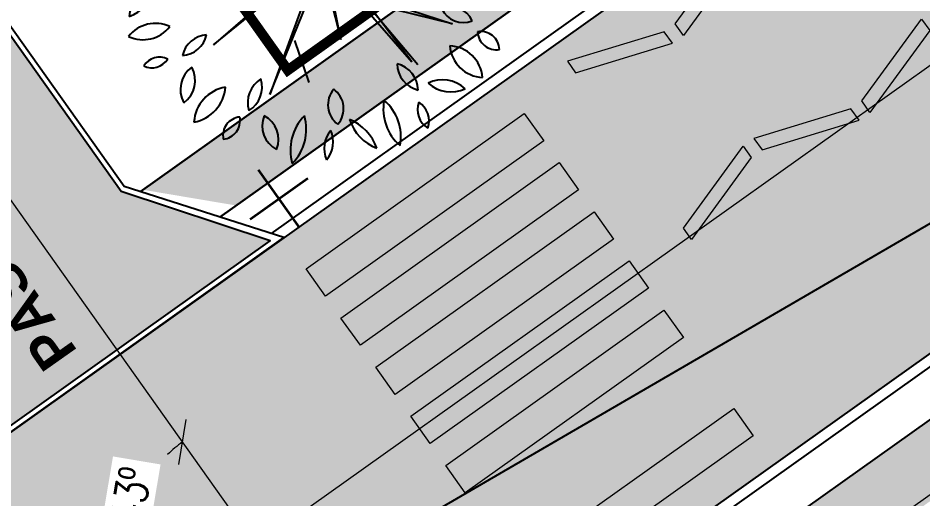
# Model space of a CAD drawing. Header units: metres. Extents: x 12 to 777, y -493 to 333.
# Drawn here: x 518.98 to 532.49, y -333.88 to -326.7 of the extents above; entities that cross this region are included whole.
import ezdxf

# ---------------------------------------------------------------- set-up
doc = ezdxf.new("R2010")
doc.units = ezdxf.units.M
doc.header["$LTSCALE"] = 5
doc.header["$MEASUREMENT"] = 0
doc.linetypes.add('HIDDEN', pattern=[0.375, 0.25, -0.125])
doc.layers.get('0').update_dxf_attribs({"color": 30})
for name, color, linetype, lineweight in [('A-ANNO-DIMS', 3, 'Continuous', 18), ('A-ANNO-TEXT', 3, 'Continuous', 18), ('A-ELEV-MBE1', 7, 'Continuous', 35), ('A-ELEV-OVHD', 3, 'HIDDEN', 18), ('G-ANNO-SYMB', 3, 'Continuous', 18), ('G-PLAN-OTLN', 7, 'Continuous', 35), ('U-ANNO-PATT', 8, 'Continuous', 18), ('U-CURB', 4, 'Continuous', 25)]:
    doc.layers.add(name, color=color, linetype=linetype, lineweight=lineweight)
for name, color, linetype in [('U-SDWK', 4, 'Continuous'), ('U-STRT', 4, 'Continuous'), ('U-VEGE', 70, 'Continuous')]:
    doc.layers.add(name, color=color, linetype=linetype)
doc.styles.add('E-ARIAL', font='arial.ttf')
doc.styles.add('E-ROMANS', font='romans.shx', dxfattribs={"width": 0.8})
doc.dimstyles.new('E-0200_TICK_18', dxfattribs={"dimscale": 0.001, "dimtxt": 360, "dimasz": 360, "dimexe": 180, "dimexo": 120, "dimgap": 180, "dimtad": 0, "dimzin": 0, "dimdsep": 46, "dimtxsty": 'E-ROMANS', "dimblk": 'OBLIQUE', "dimcen": 180, "dimclrd": 256, "dimclre": 256, "dimclrt": 256, "dimadec": 0, "dimazin": 0, "dimtfac": 1, "dimtmove": 1, "dimatfit": 3, "dimldrblk": 'OPEN90', "dimfxl": 1, "dimtfill": 1, "dimtolj": 1, "dimtzin": 0, "dimarcsym": 0})
doc.dimstyles.new('E-0200_TICK_24', dxfattribs={"dimscale": 0.001, "dimtxt": 480, "dimasz": 480, "dimexe": 240, "dimexo": 120, "dimgap": 240, "dimtad": 0, "dimzin": 0, "dimdsep": 46, "dimtxsty": 'E-ROMANS', "dimblk": 'OBLIQUE', "dimcen": 240, "dimclrd": 256, "dimclre": 256, "dimclrt": 256, "dimadec": 0, "dimazin": 0, "dimtfac": 1, "dimtmove": 1, "dimatfit": 3, "dimldrblk": 'OPEN90', "dimfxl": 1, "dimtfill": 1, "dimtolj": 1, "dimtzin": 0, "dimlwd": -1, "dimarcsym": 0})
pattern_1 = [(72.91278118751642, (-378.0921099398086, 531.776018439879), (-0.2966370905346691, 0.3895994910252402), [0, -0.3860799999999996, 0, -0.4317999999999995, 0, -0.4127499999999997]), (42.91278118751639, (-378.0921099398086, 531.776018439879), (-0.04901279192536906, 0.8446935261476074), [0, -0.2082799999999997, 0, -0.3479799999999995, 0, -0.1333499999999998]), (2.912781187516296, (-378.3467317877346, 531.5949826120477), (0.643824841842384, 0.4595221086157097), [0, -0.1270000000000001, 0, -0.4572000000000001, 0, -0.5969000000000003]), (352.912781187516, (-378.3467317877346, 531.5949826120477), (0.4931181113267538, 0.6241397820693166), [0, -0.06349999999999996, 0, -0.2997199999999998, 0, -0.3428999999999998])]

# ---------------------------------------------------------------- blocks, each defined once
blk = doc.blocks.new('arbolito')
at = {"linetype": 'ByBlock'}
for p, q in [((-435.9256248399624, -26.33085807105326), (-435.8531895023268, -27.23632842426991)), ((-436.2485660509074, -26.41235058729367), (-435.8531895023268, -26.87112223864282)), ((-435.8894072783834, -26.89828626773783), (-436.2485660509074, -26.41235058729367)), ((-435.8260263311428, -27.17294554672996), (-435.9075160591728, -26.36707691949835)), ((-435.9075160591728, -26.36707691949835), (-435.8894072783834, -26.89828626773783)), ((-435.3912015434553, -26.89526792312849), (-435.3127299455566, -26.63268159361816)), ((-436.6318698644838, -26.65380936244989), (-435.8622438927216, -27.2785837474559)), ((-435.8531895023268, -27.23632842426991), (-436.6318698644838, -26.65380936244989)), ((-435.6298470146794, -26.73530166421254), (-435.8260263311428, -27.17294554672996)), ((-435.8079173358753, -27.21821900004736), (-435.0745091401698, -26.7111557652491)), ((-435.0745091401698, -26.7111557652491), (-435.7988629454806, -27.17294554672996)), ((-435.7988629454806, -27.17294554672996), (-435.6298470146794, -26.73530166421254)), ((-435.8531895023268, -26.87112223864282), (-436.1459491974783, -26.75341108843508)), ((-436.2936256699624, -26.92243216670112), (-436.5411131986626, -26.90734087261014)), ((-434.968874371087, -27.1638909418575), (-435.8079173358753, -27.21821900004736)), ((-435.7264276078453, -27.23632842426991), (-434.968874371087, -27.1638909418575)), ((-435.3368749866094, -27.19709144569325), (-435.0350609010633, -27.48382367416718)), ((-436.200063206928, -27.38120381805042), (-436.5411131986626, -27.23632842426991)), ((-435.7535907790294, -27.24538324362014), (-435.5664660674385, -27.75244669289603)), ((-435.4668675586188, -28.08445237468736), (-435.7535907790294, -27.24538324362014)), ((-435.6117382338897, -27.69208194548764), (-435.7264276078453, -27.23632842426991)), ((-436.7556136288338, -27.52909734196235), (-435.8531895023268, -27.2785837474559)), ((-435.8622438927216, -27.2785837474559), (-436.7556136288338, -27.52909734196235)), ((-435.8531895023268, -27.2785837474559), (-436.1036951611584, -27.5985166942432)), ((-436.0433323440493, -27.58946187489312), (-435.8350807215375, -27.28763856680598)), ((-435.9859876570715, -27.53815194683481), (-435.7626453839018, -27.28763856680598)), ((-435.8350807215375, -27.28763856680598), (-435.9859876570715, -27.53815194683481)), ((-435.7626453839018, -27.28763856680598), (-435.4668675586188, -28.08445237468736)), ((-436.1821667590571, -28.06634295046481), (-436.0433323440493, -27.58946187489312)), ((-436.1036951611584, -27.5985166942432), (-436.5775433076376, -27.79772014621358)), ((-436.5775433076376, -27.79772014621358), (-436.085586380369, -27.61662611846575)), ((-436.085586380369, -27.61662611846575), (-436.1821667590571, -28.06634295046481)), ((-435.1650534730726, -27.95165014486641), (-435.6117382338897, -27.69208194548764)), ((-435.5664660674385, -27.75244669289603), (-435.1650534730726, -27.95165014486641))]:
    blk.add_line(p, q, dxfattribs=at)
for centre, radius, start, end in [((-435.6722571907613, -26.08697998749135), 0.1349596609603893, 125.4093319999993, 202.710088), ((-435.8749508382712, -26.02908709552399), 0.1349596609603893, 305.4093319999993, 22.71008800000021), ((-435.3451767747703, -26.19987118044727), 0.292826612192459, 133.8116859999987, 194.3077339999999), ((-435.8316415716895, -26.06092823972551), 0.292826612192459, 313.8116859999988, 14.30773399999991), ((-436.0225760505862, -26.14401046464503), 0.2148588224005732, 149.4737230000007, 231.7585850000008), ((-436.3406471164986, -26.20362861519546), 0.2148588224005732, 329.4737230000008, 51.75858500000084), ((-435.8748388809142, -25.99583833420664), 0.2103269086939058, 192.3059549999997, 259.6848970000005), ((-436.1179946035975, -26.24759332561479), 0.2103269086939058, 12.30595499999967, 79.68489700000055), ((-435.138442796432, -26.14179705482713), 0.294305435903177, 163.464229, 212.7905639999999), ((-435.6679858674548, -26.2174206034068), 0.294305435903177, 343.4642289999998, 32.79056399999993), ((-436.295698382412, -26.17946384219486), 0.116083264498605, 146.8150689999995, 244.0193430000019), ((-436.4437019333819, -26.22027873317761), 0.116083264498605, 326.8150689999995, 64.01934299999888), ((-435.2948774656132, -26.14502494414498), 0.172948379349047, 284.1003569999994, 348.4650159999998), ((-435.0832881412036, -26.34734625837532), 0.172948379349047, 104.1003569999995, 168.4650159999997), ((-435.6964249664496, -26.29947290643246), 0.1708452110666248, 145.5247850000008, 220.832733999999), ((-435.966530026055, -26.31447369093601), 0.1708452110666248, 325.5247850000008, 40.83273399999911), ((-434.8860132726716, -26.58212019271714), 0.3031906033961306, 100.3005049999991, 160.4476490000004), ((-435.2259344682943, -26.18234792376668), 0.3031906033961306, 280.3005049999991, 340.4476490000004), ((-436.5686364778974, -26.47556938939659), 0.149817817796314, 25.45365099999949, 116.685196999999), ((-436.5006423299033, -26.27732014869365), 0.149817817796314, 205.4536509999995, 296.6851969999989), ((-436.21747279043, -26.38690988648226), 0.1433800552871172, 168.8066019999999, 257.6390979999998), ((-436.388818592438, -26.49913319589435), 0.1433800552871172, 348.806602, 77.63909799999975), ((-435.2751912013732, -26.46179262910152), 0.1475565794522821, 103.8913859999985, 198.903947), ((-435.4502146524266, -26.36635756130758), 0.1475565794522821, 283.8913859999985, 18.90394700000014), ((-436.5415095534438, -26.38741476697759), 0.2105081423466335, 183.3189289999999, 263.190365), ((-436.7766247217992, -26.60862491737598), 0.2105081423466335, 3.318928999999943, 83.19036499999999), ((-434.8225199391182, -26.55008430276813), 0.1648469133555805, 122.5817349999985, 207.1799879999993), ((-435.0579340893811, -26.4864805132016), 0.1648469133555805, 302.5817349999986, 27.17998799999933), ((-436.7822097209909, -26.58866583750713), 0.09490016042133533, 163.4933460000004, 274.469734000001), ((-436.8658030462589, -26.65631360402293), 0.09490016042133533, 343.4933460000004, 94.46973400000093), ((-434.7372328834886, -26.75373859587614), 0.1148077656432548, 59.98145399999922, 155.6675899999999), ((-434.7844061802329, -26.60702662958894), 0.1148077656432548, 239.9814539999992, 335.6675899999998), ((-436.7107483265709, -26.90196949320325), 0.1625153263274129, 22.57230599999971, 98.33354299999887), ((-436.5842365130822, -26.6787889362159), 0.1625153263274129, 202.5723059999997, 278.3335429999989), ((-434.9231168416106, -26.87676493233468), 0.1707405459512034, 86.02821900000092, 161.3697620000003), ((-435.0730841503608, -26.65188978707487), 0.1707405459512034, 266.0282190000009, 341.3697620000005), ((-436.838815103352, -27.02096000286477), 0.2180455320008413, 69.72013799999901, 135.648909999999), ((-436.9191569467558, -26.66400563209566), 0.2180455320008413, 249.720137999999, 315.648909999999), ((-434.693906458691, -27.05921531702903), 0.2364558684302267, 64.73526300000132, 140.5781150000001), ((-434.7756466966696, -26.69522200277013), 0.2364558684302267, 244.7352630000013, 320.5781150000001), ((-436.9744771787654, -27.18279243220963), 0.2058153703683144, 30.94823599999982, 110.5783939999991), ((-436.8703051475662, -26.88426650421367), 0.2058153703683144, 210.948236, 290.5783939999991), ((-434.6095999950853, -27.1481946061874), 0.1696649403080924, 90.25287399999978, 173.5220829999999), ((-434.7789303501883, -26.95938967632968), 0.1696649403080924, 270.2528739999997, 353.5220829999999), ((-436.9596224535726, -27.07378350002053), 0.1621500708119158, 224.2576500000005, 288.5926610000009), ((-437.0240560573432, -27.34063300268516), 0.1621500708119158, 44.25765000000038, 108.5926610000009), ((-434.8589005037458, -27.36494211917486), 0.167352656272523, 58.87476400000145, 131.2135239999996), ((-436.7730324348766, -27.11713930826238), 0.1799622289484524, 240.5094849999996, 309.2919899999997), ((-436.7476588655839, -27.41306319285594), 0.1799622289484524, 60.50948499999957, 129.2919899999997), ((-434.8826573401693, -27.09578891158252), 0.167352656272523, 238.8747640000015, 311.2135239999996), ((-434.5843057825398, -27.20211644362207), 0.1149169347902824, 208.1981360000003, 292.1917870000012), ((-434.642179157037, -27.36282179267673), 0.1149169347902824, 28.19813600000028, 112.1917870000012), ((-436.7936308727559, -27.58244008961893), 0.2376631633783966, 100.8761589999994, 165.4479129999995), ((-437.0685134230292, -27.28933079582387), 0.2376631633783966, 280.8761589999995, 345.4479129999995), ((-434.6300843308305, -27.3105728812674), 0.2094261023726563, 209.1951969999998, 286.7189010000006), ((-434.7526585483067, -27.61330149970738), 0.2094261023726563, 29.19519699999978, 106.7189010000006), ((-436.8592003504021, -27.75141677100218), 0.1873634252659951, 54.97446299999952, 151.3792250000008), ((-436.9161338836373, -27.5082365978614), 0.1873634252659951, 234.9744629999996, 331.3792250000005), ((-434.7069861664756, -27.79323027013531), 0.1938209197231811, 71.37116600000054, 141.7535399999999), ((-434.7972909277924, -27.4895802555153), 0.1938209197231811, 251.3711660000005, 321.7535399999999), ((-436.703218443636, -27.62258666810247), 0.1608520517985343, 267.1724339999999, 337.2364689999991), ((-436.5628299232461, -27.84548132632159), 0.1608520517985343, 87.17243399999992, 157.2364689999992), ((-434.933819922051, -27.58755237996983), 0.1658247171695273, 208.8071649999994, 283.9198799999997), ((-435.0392316343305, -27.8284121189224), 0.1658247171695273, 28.80716499999956, 103.9198799999997), ((-436.8274612975837, -27.93171916157567), 0.1501843601779843, 71.8192460000002, 140.0817599999999), ((-436.8957868136171, -27.69265996287704), 0.1501843601779843, 251.8192460000002, 320.0817599999999), ((-434.7447481819399, -27.81360114717958), 0.1086779931048471, 179.2557220000001, 267.6286589999994), ((-434.8579136918686, -27.92077436477247), 0.1086779931048471, 359.255722, 87.62865899999937), ((-436.5750765996613, -28.01770948956914), 0.1672600019080516, 113.4752919999998, 203.4559599999996), ((-436.7951437984203, -27.93087004437907), 0.1672600019080516, 293.4752919999998, 23.45595999999943), ((-434.7911322007649, -27.85325120979782), 0.2491051194798301, 186.5486860000001, 256.891131999999), ((-435.0951095083485, -28.12427466289519), 0.2491051194798301, 6.54868600000008, 76.89113199999906), ((-436.1133170595356, -28.14124542503216), 0.2057124210744573, 122.8873140000007, 186.7253340000001), ((-436.4293136971768, -27.99259136321188), 0.2057124210744573, 302.8873140000007, 6.725334000000153), ((-435.230190134729, -27.99096841048969), 0.1507999111641715, 173.6499810000001, 254.6514449999997), ((-435.4199801606422, -28.11971122096731), 0.1507999111641715, 353.6499810000001, 74.65144499999973), ((-436.6771566154183, -27.98309943831822), 0.2286439473257332, 271.6327639999984, 352.0267890000003), ((-436.4442081007432, -28.24336597707365), 0.2286439473257332, 91.63276400000161, 172.0267890000003), ((-435.6643189422943, -28.17382651728331), 0.1616153779169456, 148.7876610000006, 221.597711000001), ((-435.9234007062597, -28.19737144974377), 0.1616153779169456, 328.7876610000006, 41.59771100000084), ((-435.0329693145761, -27.960386250361), 0.2074396099566055, 218.6962140000003, 286.2415450000002), ((-435.1368518008866, -28.28923653629553), 0.2074396099566055, 38.69621400000013, 106.2415450000002), ((-436.394287130241, -28.29702572276431), 0.1056437771461049, 76.54190600000159, 193.4774260000002), ((-436.4724346523419, -28.21890436694245), 0.1056437771461049, 256.5419059999984, 13.47742600000016), ((-436.0541366579617, -28.26968281927124), 0.1952827996959518, 159.1169869999996, 230.3606239999987), ((-436.3611726319613, -28.35045447597695), 0.1952827996959518, 339.1169869999994, 50.36062399999872), ((-435.1657458070738, -28.26375444128906), 0.3174379277551699, 165.2071100000001, 218.321749), ((-435.7217056669003, -28.37954022522393), 0.3174379277551699, 345.2071100000002, 38.3217490000002), ((-435.1432878475744, -28.26027990262137), 0.1380005257276931, 156.7754189999993, 231.2879720000001), ((-435.3564119743732, -28.31354307905289), 0.1380005257276931, 336.7754189999995, 51.28797200000006), ((-435.8522526637528, -28.41483681957821), 0.233063903675331, 122.1169889999999, 201.7275269999997), ((-436.1926667291199, -28.30371871373126), 0.233063903675331, 302.1169889999999, 21.72752699999971), ((-435.7227829883648, -28.46583446811186), 0.1814539213209025, 5.319559999999982, 80.4189679999991), ((-435.5119089470696, -28.27008882554896), 0.1814539213209025, 185.31956, 260.4189679999991), ((-435.7457014314768, -28.4479481006927), 0.1341497931820468, 129.7475049999988, 206.0709010000002), ((-435.9519777144129, -28.403760976903), 0.1341497931820468, 309.7475049999988, 26.07090100000008)]:
    blk.add_arc(centre, radius, start, end, dxfattribs=at)
blk = doc.blocks.new('_Oblique')
at = {"color": 0, "linetype": 'ByBlock', "lineweight": -2}
blk.add_line((-0.5, -0.5), (0.5, 0.5), dxfattribs=at)
blk = doc.blocks.new('*D403')
at = {"layer": 'A-ANNO-DIMS', "lineweight": -2, "transparency": 16777216}
for p, q in [((586.815509077474, -295.8642949031907), (586.3914188657393, -295.2678238361514)), ((525.3863475026282, -339.5348569462651), (524.9648537854023, -338.9420377764104))]:
    blk.add_line(p, q, dxfattribs=at)
at = {"layer": 'A-ANNO-DIMS', "transparency": 16777216}
for p, q in [((586.5304899837204, -295.4634234888696), (558.8837586335499, -315.1202162487618)), ((525.1039249033834, -339.1376374291286), (557.2407215507166, -316.2884136398025))]:
    blk.add_line(p, q, dxfattribs=at)
at = {"layer": 'A-ANNO-DIMS', "transparency": 16777216, "xscale": 0.48, "yscale": 0.48, "zscale": 0.48}
for p, rotation in [((586.5304899837204, -295.4634234888696), 35.41278118758976), ((525.1039249033834, -339.1376374291286), 215.4127811875897)]:
    blk.add_blockref('_Oblique', p, dxfattribs=dict(at, rotation=rotation))
at = {"layer": 'A-ANNO-DIMS', "transparency": 16777216, "insert": (557.9657280376009, -315.5685734285476), "char_height": 0.48, "attachment_point": 5, "rotation": 35.41278118758975, "style": 'E-ROMANS', "bg_fill": 3, "box_fill_scale": 1.25, "bg_fill_color": 256, "bg_fill_true_color": 13158600, "bg_fill_transparency": 0}
blk.add_mtext('\\A1;75.37', dxfattribs=at)
blk = doc.blocks.new('_Open90')
at = {"color": 0, "linetype": 'ByBlock', "lineweight": -2}
for p, q in [((-0.5, 0.5), (0, 0)), ((0, 0), (-1, 0)), ((0, 0), (-0.5, -0.5))]:
    blk.add_line(p, q, dxfattribs=at)
blk = doc.blocks.new('*D405')
at = {"layer": 'A-ANNO-DIMS', "lineweight": -2, "transparency": 16777216}
for p, q in [((597.5214127387201, -298.0613402893811), (594.8288725725799, -293.4241474528101)), ((500.6570545008153, -348.3122252221356), (594.9192563778561, -293.5798098045325)), ((547.7881554393357, -320.9460175133341), (551.4721583607718, -326.784983370178)), ((551.4721583607718, -326.784983370178), (551.783483064217, -326.6042157596256)), ((503.2592108616792, -352.793755706984), (500.5666706955392, -348.1565628704132))]:
    blk.add_line(p, q, dxfattribs=at)
at = {"layer": 'A-ANNO-DIMS', "lineweight": -2, "transparency": 16777216, "xscale": 0.36, "yscale": 0.36, "zscale": 0.36}
for p, rotation in [((594.9192563778561, -293.5798098045325), 30.14116917634906), ((500.6570545008153, -348.3122252221356), 210.1411691763491)]:
    blk.add_blockref('_Oblique', p, dxfattribs=dict(at, rotation=rotation))
at = {"layer": 'A-ANNO-DIMS', "transparency": 16777216, "insert": (552.5380748454244, -326.1660695035724), "char_height": 0.36, "attachment_point": 5, "rotation": 30.14116917634906, "style": 'E-ROMANS', "bg_fill": 3, "box_fill_scale": 1.25, "bg_fill_color": 256, "bg_fill_true_color": 13158600, "bg_fill_transparency": 0}
blk.add_mtext('\\A1;109.00', dxfattribs=at)
blk = doc.blocks.new('*D582')
at = {"layer": 'A-ANNO-DIMS', "transparency": 16777216}
for start, end in [(125.4130851480625, 134.1998828749826), (206.625295143235, 215.4120928701554)]:
    blk.add_arc((522.5308507685459, -334.5686742929337), 1.891915041568455, start, end, dxfattribs=at)
at = {"layer": 'A-ANNO-DIMS', "transparency": 16777216, "xscale": 0.48, "yscale": 0.48, "zscale": 0.48}
for p, rotation in [((521.4345478387511, -333.0267720876573), 35.41308514806245), ((520.9889295771602, -335.6649505191052), 305.4120928701553)]:
    blk.add_blockref('_Oblique', p, dxfattribs=dict(at, rotation=rotation))
at = {"layer": 'A-ANNO-DIMS', "transparency": 16777216, "insert": (520.6653607558591, -334.2535718697771), "char_height": 0.48, "attachment_point": 5, "rotation": 80.41258900910886, "style": 'E-ROMANS', "bg_fill": 3, "box_fill_scale": 1.25, "bg_fill_color": 256, "bg_fill_true_color": 13158600, "bg_fill_transparency": 0}
blk.add_mtext('\\A1;88,43º', dxfattribs=at)

msp = doc.modelspace()

# ---------------------------------------------------------------- hatches: boundary and pattern name
at = {"layer": 'U-ANNO-PATT'}
h = msp.add_hatch(dxfattribs=at)
h.set_pattern_fill('DOTS', color=256, scale=0.09999999999996861, angle=-2.529813193636081e-11, style=0)
h.set_pattern_definition([(35.41278118749173, (-325.9994211973925, -231.7851966346536), (-0.02729923977043469, 0.1753758952448612), [0, -0.1587499999999502])])
h.paths.add_polyline_path([(586.2695824105175, -294.5292781877664), (520.9155589555803, -340.9959103116205), (519.0932569915069, -338.4328933711074), (517.699518945782, -338.1974875388225), (520.6780420338395, -342.3866972762348), (586.7744900316982, -295.394596078533, -0.208211984539564), (596.1763601524043, -293.6746540917057, -0.02961337402877948), (606.0063566444177, -297.7542061418773, 0.05572663894629748), (614.1979056469484, -300.5741422529682, 0.1267839899660276), (625.9592744162757, -299.6935987224482), (633.7024834955229, -296.2589160860953), (633.2970099237347, -295.3448093184903), (625.5956623256096, -298.7609233096121, -0.1260423140395917), (614.3954034898018, -299.5935980942529, -0.05555327945694707), (606.4392458864528, -296.8527458602657, 0.02974137598876806), (596.4557707521343, -292.7131219791161, 0.2080078813848935)])
h = msp.add_hatch(dxfattribs=at)
h.set_pattern_fill('GRASS', color=256, scale=0.04999999999998431, angle=-2.529813193636081e-11, style=0)
h.set_pattern_definition([(125.4127811875207, (-2.273736754432321e-13, 0), (-1.252261328571556, 0.2115168225323969), [0.2381249999999999, -1.557924999999999]), (80.41278118751636, (-2.273736754432321e-13, 0), (-1.252262182131111, 0.2115169667053435), [0.2381249999999998, -1.031874999999999]), (170.4127811875163, (-2.273736754432321e-13, 0), (-0.211516966705343, -1.252262182131108), [0.2381249999999999, -1.031875])])
edge = h.paths.add_edge_path()
edge.add_line((633.5516916779031, -296.0120441713771), (633.7633730275049, -296.4564073465326))
edge.add_line((633.7633730275049, -296.4564073465326), (605.3935095200793, -309.9003669759991))
edge.add_line((605.3935095200793, -309.9003669759991), (597.7394065707608, -297.9057058868461))
edge.add_line((597.7394065707608, -297.9057058868461), (503.4772046937208, -352.6381213044483))
edge.add_line((503.4772046937208, -352.6381213044483), (505.5140312638055, -350.9597459066636))
edge.add_line((505.5140312638055, -350.9597459066636), (525.6136210234768, -339.3732474689405))
edge.add_line((525.6136210234768, -339.3732474689405), (587.0510054297197, -295.6905899633934))
edge.add_arc((593.3961153534698, -305.3671216978406), 11.57133036224591, 76.9515798805158, 123.25371736710471, ccw=False)
edge.add_arc((566.6404201794777, -378.6183045845617), 89.48046495245678, 64.06734252081333, 70.83995492416079, ccw=False)
edge.add_arc((622.6437466719385, -262.5797488624949), 39.36692172332941, 244.6219574045576, 257.3956515200334)
edge.add_arc((618.0085905649671, -283.0652693096088), 18.36370379928116, 257.5614972410871, 292.3617225475165)
edge.add_line((624.9951100110757, -300.0480300762474), (633.5516916779031, -296.0120441713771))
h = msp.add_hatch(dxfattribs=at)
h.set_pattern_fill('DOTS', color=256, scale=0.09999999999996861, angle=-2.529813193636081e-11, style=0)
h.set_pattern_definition([(35.41278118751642, (201.8220527529095, 533.2484250524608), (-0.02729923977051889, 0.1753758952449044), [0, -0.15875])])
h.paths.add_polyline_path([(549.4518092546348, -308.9236082083512), (520.8435984166476, -329.2640149076674), (522.2385507459953, -329.499210290091), (549.2164619287562, -310.3180019211031)])
h = msp.add_hatch(dxfattribs=at)
h.set_pattern_fill('AR-SAND', color=256, scale=0.2000462679317636, angle=-2.529813193636081e-11, style=0)
h.set_pattern_definition([(72.91282362751573, (300.0452381788889, -130.1333571036739), (-0.2336267741007851, 0.3068420480814513), [0, -0.3040703272563987, 0, -0.3400786554841303, 0, -0.3250751853892419]), (42.91282362751674, (300.0452381788889, -130.1333571036739), (-0.03860217035600177, 0.6652668511392239), [0, -0.1640379397041038, 0, -0.2740633870666128, 0, -0.1050242906642129]), (2.91282362751455, (299.8447022592588, -130.2759381251262), (0.5070653890008966, 0.3619124968307743), [0, -0.1000231339659132, 0, -0.3600832822772875, 0, -0.4701087296397919]), (352.9128236275134, (299.8447022592588, -130.2759381251262), (0.3883711257074098, 0.4915626654036306), [0, -0.05001156698295665, 0, -0.2360545961595554, 0, -0.270062461707966])])
h.paths.add_polyline_path([(518.1682972163937, -333.276681042551), (522.7434066046496, -330.0239000951724), (520.5188433719079, -329.2903888446758), (512.5187703677782, -318.0385090579157), (514.1057008158484, -315.0972191363426), (510.8186956627064, -310.4742009791162), (506.0628986016136, -313.8555879870569), (518.2060116639984, -330.934782894768)])
h = msp.add_hatch(dxfattribs=at)
h.set_pattern_fill('AR-SAND', color=256, scale=0.00999999999999686, angle=-2.529813193636081e-11, style=0)
h.set_pattern_definition(pattern_1)
h.paths.add_polyline_path([(535.0831211193724, -321.3496794885523), (517.7973302473058, -333.6395038371434), (521.836950536461, -339.3211172242031, 0.01320512639014095), (522.7136485682361, -338.732038469444), (539.1390321646309, -327.0542053701884)])
h = msp.add_hatch(dxfattribs=at)
h.set_pattern_fill('AR-SAND', color=256, scale=0.00999999999999686, angle=-2.529813193636081e-11, style=0)
h.set_pattern_definition(pattern_1)
edge = h.paths.add_edge_path()
edge.add_line((503.1389623381444, -348.3543129900819), (517.4765208584662, -338.1598226056572))
edge.add_line((517.4765208584662, -338.1598226056572), (520.1943100476303, -338.6188639786125))
edge.add_line((520.1943100476303, -338.6188639786125), (521.0362600284836, -339.8031034965383))
edge.add_arc((511.1247808723937, -322.4317886085049), 20.00000000002029, 299.7076048869767, 302.3851866590195)
edge.add_line((521.8369505364611, -339.3211172242032), (517.7973302473058, -333.6395038371434))
edge.add_line((517.7973302473058, -333.6395038371434), (494.6001060250537, -350.1322297515285))
edge.add_line((494.6001060250537, -350.1322297515285), (496.6267912609301, -352.9827060694196))
edge.add_line((496.6267912609301, -352.9827060694196), (502.9158959510421, -348.5106546494139))
edge.add_arc((514.5060260375095, -364.8100069242396), 20.00000000000241, 124.63546799021441, 125.41584026471281, ccw=False)

# ---------------------------------------------------------------- linework, layer by layer
at = {"layer": 'A-ELEV-OVHD', "color": 4, "ltscale": 100, "flags": 128}
msp.add_lwpolyline([(585.2864620294852, -289.9506451299749), (585.2864620294852, -289.9506451299749), (585.2864620294852, -289.9506451299749), (519.0661106411395, -337.0320376948756, -0.01126646730449386), (519.0661106411395, -337.0320376948756, -0.01126646730449386)], format="xyb", dxfattribs=at)
at = {"layer": 'A-ELEV-OVHD', "color": 4, "ltscale": 100}
msp.add_lwpolyline([(522.5308523914262, -334.568676575444), (508.0411901426894, -314.1895992530663), (510.4843815449278, -312.4524694265865), (512.4378704661681, -315.1999597200529), (511.6444067456207, -316.6706018942073)], dxfattribs=at)
at = {"layer": 'G-PLAN-OTLN', "ltscale": 8, "const_width": 0.1499999999999529, "flags": 128}
msp.add_lwpolyline([(460.9587927636805, -371.598734988705), (462.4976475341384, -370.5027480673152), (486.7442717106592, -353.2634260981436), (474.5740009950746, -336.1462794179365), (479.4602373256287, -332.6721712599478), (491.630507915301, -349.7893177630617), (491.6305391109413, -349.7892955829971), (491.6305391109413, -349.7892955829971), (491.6305391109413, -349.7892955829971), (491.6305391109413, -349.7892955829971), (518.1217158084517, -330.9541007922758), (505.9511560735684, -313.8365476144768), (510.8373924041234, -310.3624394564899), (523.0079521390073, -327.4799926342871), (523.0079825768237, -327.4799709930353), (523.0079825768237, -327.4799709930353), (523.0079825768237, -327.4799709930353), (523.0079825768237, -327.4799709930353), (523.0079825768237, -327.4799709930353), (549.499239216361, -308.6447193636286), (549.4949744249309, -308.6387190451865), (537.3285997661487, -291.5272228523195), (542.2148360967024, -288.0531146943317), (554.3854262746047, -305.1706462381949)], dxfattribs=at)
at = {"layer": 'U-CURB'}
msp.add_lwpolyline([(585.8690357382707, -294.0281826234918), (585.8690357382707, -294.0281826234918, 0.2374540634458772), (585.8690357382707, -294.0281826234918), (522.8068058596264, -338.8630682789039, -0.02649741201726687), (521.0033995517472, -340.0064735956435), (519.4400120515086, -340.7232159084165)], format="xyb", dxfattribs=at)
at = {"layer": 'U-CURB', "ltscale": 5}
msp.add_lwpolyline([(518.1682972163937, -333.276681042551), (522.7434066046496, -330.0239000951724), (520.5188433719079, -329.2903888446758), (512.5187703677782, -318.0385090579157), (514.1057008158484, -315.0972191363426), (510.8186956627064, -310.4742009791162), (506.0628986016136, -313.8555879870569), (518.2060116639984, -330.934782894768)], close=True, dxfattribs=at)
at = {"layer": 'U-CURB'}
msp.add_lwpolyline([(549.4405025369992, -310.943943638415), (522.7566220955173, -329.9163202463255)], dxfattribs=at)
at = {"layer": 'U-STRT'}
msp.add_line((549.4608128761126, -310.1442651336974), (521.994082588342, -329.6730263665017), dxfattribs=at)
for points in [[(580.8132956432348, -288.83650052849), (463.573252132267, -372.1916534281131), (455.8947506597167, -376.377366907293)], [(585.7758752946897, -293.8971550551796), (585.7758752946897, -293.8971550551796), (585.7758752946897, -293.8971550551796), (521.093636639379, -339.8838062123434)], [(549.4925510782323, -308.8946376473355), (520.8028812650246, -329.2929647580554)], [(518.0571901184462, -333.4538345309252), (522.9472394047662, -329.9771381112259), (520.5648335333483, -329.2170138654424), (512.6128032059403, -318.032704764953), (514.1997338235603, -315.0914145291295), (510.8375379518927, -310.3626441625834), (505.951342255277, -313.8367450198216), (518.121603007063, -330.9541229433858), (518.0571901184462, -333.4538345309252)]]:
    msp.add_lwpolyline(points, dxfattribs=at)

# ---------------------------------------------------------------- block references
at = {"layer": 'U-VEGE', "xscale": 2.414352413293122, "yscale": 2.414352413293122, "zscale": 2.414352413293122, "rotation": 215.4130482401567}
msp.add_blockref('arbolito', (-295.9794115142588, -989.0887861217484), dxfattribs=at)

# ---------------------------------------------------------------- next in the draw order: dimensions: what is measured, and where the dimension line sits
at = {"layer": 'A-ANNO-DIMS', "color": 3}
dim = msp.add_linear_dim(base=(586.5304899837204, -295.4634234888696), p1=(525.4558830616186, -339.6326567726242), p2=(586.8850446364645, -295.9620947295498), angle=35.41278118758976, dimstyle='E-0200_TICK_24', dxfattribs=at)
dim.commit()
dim.dimension.update_dxf_attribs({"geometry": '*D403', "text_midpoint": (557.9657280376009, -315.5685734285476), "dimtype": 160})

# ---------------------------------------------------------------- next in the draw order: dimensions: what is measured, and where the dimension line sits
dim = msp.add_linear_dim(base=(594.9192563778561, -293.5798098045325), p1=(503.3194667318633, -352.8975306081325), p2=(597.581668608904, -298.1651151905294), angle=30.1411691763491, dimstyle='E-0200_TICK_18', dxfattribs=at)
dim.commit()
dim.dimension.update_dxf_attribs({"geometry": '*D405', "text_midpoint": (551.9391454159395, -326.5138319543494), "dimtype": 161})

# ---------------------------------------------------------------- next in the draw order: hatches: boundary and pattern name
at = {"layer": 'G-ANNO-SYMB'}
for points in [[(529.8066784623534, -325.7395945299199), (528.9146181382673, -326.9618136968143), (528.7924087247327, -326.7900078005991), (529.684469048819, -325.5677886337053)], [(531.5797763609298, -327.9395977438671), (532.4718366850163, -326.7173785769728), (532.5940460985512, -326.8891844731879), (531.7019857744647, -328.1114036400822)], [(527.3044260844629, -327.5195031497919), (528.7516433519515, -327.0777413424621), (528.6294339384167, -326.905935446247), (527.1822166709278, -327.3476972535768)], [(531.4168015746143, -328.0555253895145), (529.9695843071258, -328.4972871968453), (530.0917937206607, -328.6690930930599), (531.5390109881494, -328.2273312857292)], [(526.8287604679438, -328.5330482807617), (526.5389413538244, -328.1256113149734), (523.2794456275137, -330.4441642279262), (523.5692647416333, -330.8516011937149)], [(528.9145491967245, -329.8354340093879), (529.8066095208103, -328.6132148424931), (529.9288189343449, -328.7850207387078), (529.0367586102591, -330.0072399056035)], [(527.3504348733579, -329.266434819182), (527.0606157592385, -328.8589978533937), (523.8011200329281, -331.1775507663465), (524.0909391470473, -331.5849877321352)], [(527.8721092787719, -329.9998213576023), (527.5822901646529, -329.592384391814), (524.3227944383423, -331.9109373047668), (524.6126135524617, -332.3183742705555)], [(524.8444688437564, -332.6443238431871), (528.1039645700671, -330.3257709302338), (528.3937836841865, -330.7332078960226), (525.1342879578758, -333.0517608089758)], [(525.3661432491708, -333.3777103816074), (528.6256389754815, -331.0591574686541), (528.9154580896006, -331.4665944344429), (525.6559623632902, -333.7851473473961)], [(525.8829430207111, -334.1042440040596), (529.1424387470215, -331.7856910911064), (529.4322578611409, -332.1931280568951), (526.1727621348302, -334.5116809698479)], [(526.4094920599996, -334.8444834584475), (529.66898778631, -332.5259305454942), (529.9588069004292, -332.933367511283), (526.6993111741187, -335.2519204242358)]]:
    msp.add_hatch(color=256, dxfattribs=at).paths.add_polyline_path(points)

# ---------------------------------------------------------------- next in the draw order: linework, layer by layer
at = {"layer": 'A-ELEV-MBE1', "color": 6}
for p, q in [((523.1821676369966, -329.8282468769426), (522.5692150493862, -328.9661461402106)), ((522.4446409748252, -329.7036728023813), (523.3067417115576, -329.0907202147719))]:
    msp.add_line(p, q, dxfattribs=at)
at = {"layer": 'G-ANNO-SYMB'}
for points in [[(529.8066784623534, -325.7395945299199), (528.9146181382673, -326.9618136968143), (528.7924087247327, -326.7900078005991), (529.684469048819, -325.5677886337053)], [(531.5797763609298, -327.9395977438671), (532.4718366850163, -326.7173785769728), (532.5940460985512, -326.8891844731879), (531.7019857744647, -328.1114036400822)], [(527.3044260844629, -327.5195031497919), (528.7516433519515, -327.0777413424621), (528.6294339384167, -326.905935446247), (527.1822166709278, -327.3476972535768)], [(531.4168015746143, -328.0555253895145), (529.9695843071258, -328.4972871968453), (530.0917937206607, -328.6690930930599), (531.5390109881494, -328.2273312857292)], [(523.2794456275137, -330.4441642279262), (526.5389413538244, -328.1256113149734), (526.8287604679438, -328.5330482807617), (523.5692647416331, -330.8516011937149)], [(528.9145491967245, -329.8354340093879), (529.8066095208103, -328.6132148424931), (529.9288189343449, -328.7850207387078), (529.0367586102591, -330.0072399056035)], [(523.8011200329281, -331.1775507663465), (527.0606157592385, -328.8589978533937), (527.3504348733579, -329.266434819182), (524.090939147047, -331.5849877321352)], [(524.3227944383423, -331.9109373047668), (527.5822901646529, -329.592384391814), (527.8721092787719, -329.9998213576023), (524.6126135524617, -332.3183742705555)], [(524.8444688437564, -332.6443238431871), (528.1039645700671, -330.3257709302338), (528.3937836841865, -330.7332078960226), (525.1342879578758, -333.0517608089758)], [(525.3661432491708, -333.3777103816074), (528.6256389754815, -331.0591574686541), (528.9154580896006, -331.4665944344429), (525.6559623632902, -333.7851473473961)], [(526.4094920599996, -334.8444834584475), (529.66898778631, -332.5259305454942), (529.9588069004292, -332.933367511283), (526.6993111741187, -335.2519204242358)]]:
    msp.add_lwpolyline(points, close=True, dxfattribs=at)
at = {"layer": 'U-SDWK', "color": 3}
for p, q in [((520.8028812650246, -329.2929647580555), (580.869797240681, -286.5854596971047)), ((521.9940825883419, -329.6730263665018), (580.8384330518569, -287.8348731512752))]:
    msp.add_line(p, q, dxfattribs=at)
msp.add_lwpolyline([(586.2695824105175, -294.5292781877667), (520.9155589555803, -340.9959103116207), (519.0932569915069, -338.4328933711074)], dxfattribs=at)

# ---------------------------------------------------------------- next in the draw order: dimensions: what is measured, and where the dimension line sits
at = {"layer": 'A-ANNO-DIMS'}
dim = msp.add_angular_dim_2l(base=(520.8104780227251, -333.7814893464626), line1=((585.2864620294852, -289.9506451299749), (519.0661106411395, -337.0320376948756)), line2=((522.5308523914262, -334.568676575444), (508.0411901426894, -314.1895992530663)), text='88,43º', dimstyle='E-0200_TICK_24', dxfattribs=at)
dim.commit()
dim.dimension.update_dxf_attribs({"geometry": '*D582', "text_midpoint": (520.6653607558591, -334.253571869777)})

# ---------------------------------------------------------------- next in the draw order: texts
at = {"layer": 'A-ANNO-TEXT', "insert": (519.3877887796268, -332.0241203023185), "char_height": 0.6, "attachment_point": 1, "rotation": 125.16160712249031, "style": 'E-ARIAL'}
msp.add_mtext("{\\fArial|b1|i0|c0|p34;PASAJE BERNARDO O'HIGGINS }(EX PASAJE 2)", dxfattribs=at)

doc.saveas('drawing.dxf')
